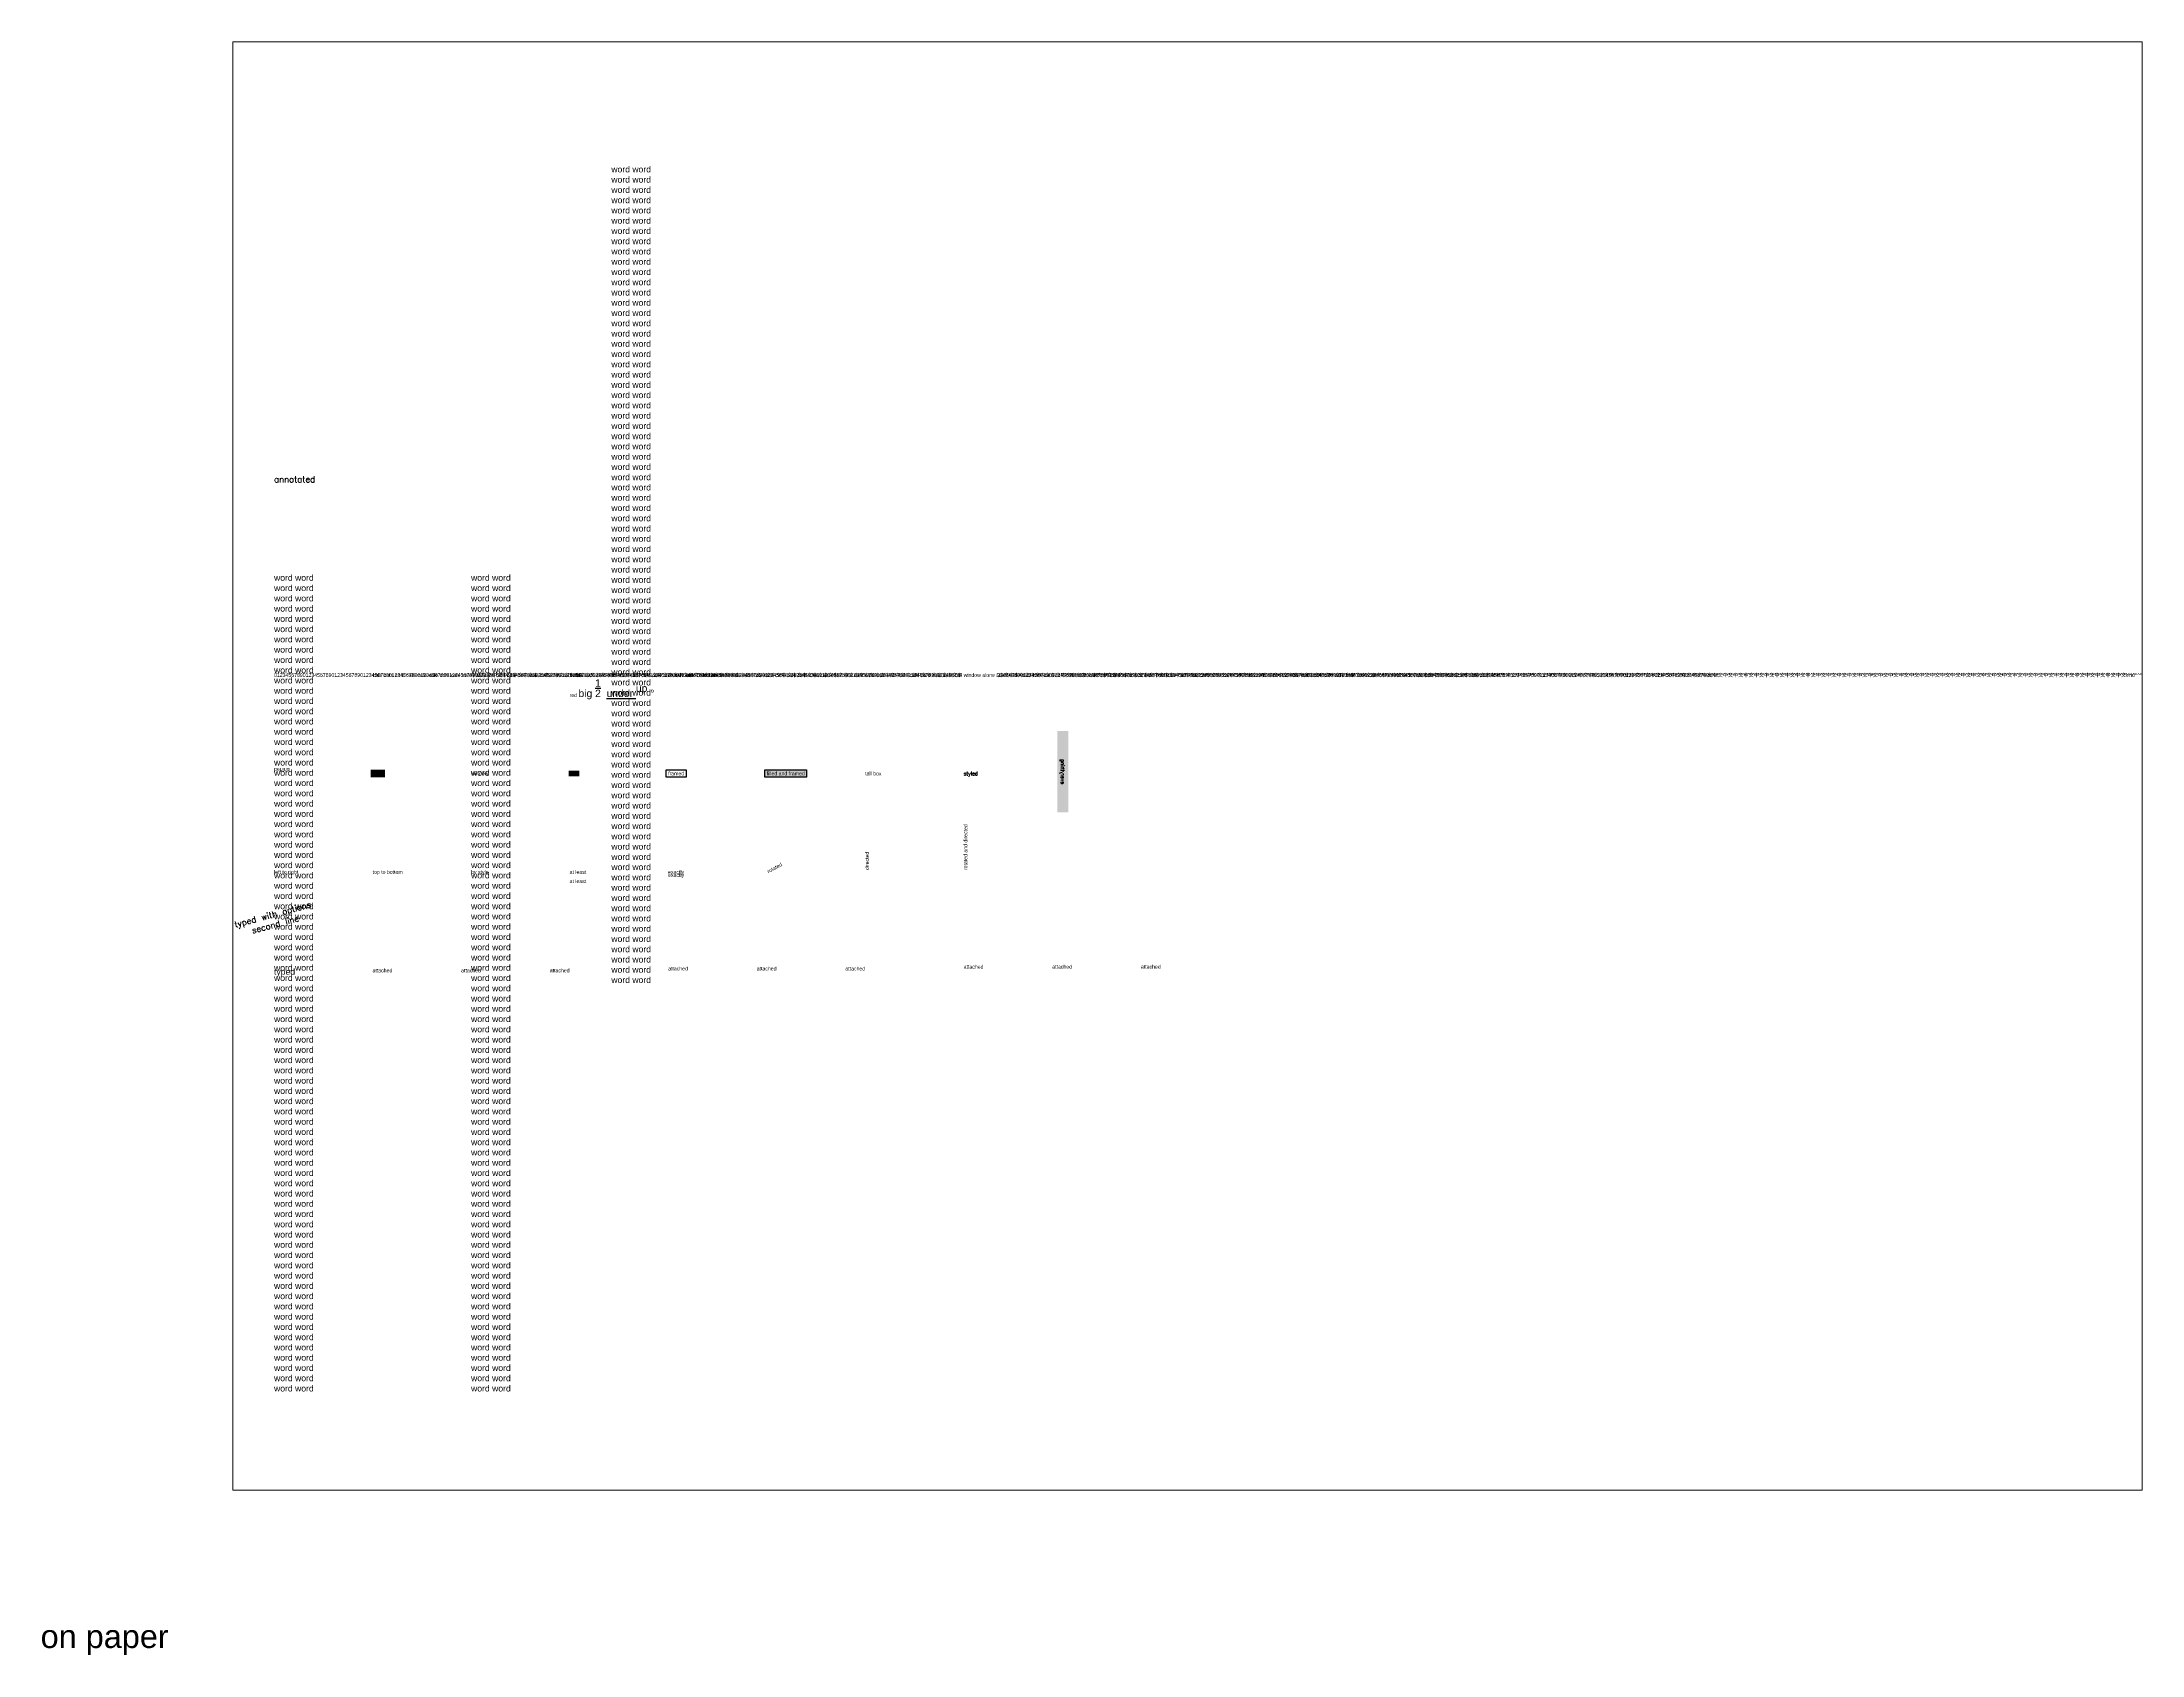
# Paper-space layout 'Layout1' of a CAD drawing. Header units: millimetres. Extents: x 5 to 231, y 2 to 176.
# The model-space entities are those that its viewports show. They can reach past a viewport. Long polylines and large blocks are cut down to what shows.
import ezdxf

# ---------------------------------------------------------------- set-up
doc = ezdxf.new("R2010")
doc.units = ezdxf.units.MM
doc.layers.add('notes', color=3, linetype='Continuous')
doc.styles.add('small', font='txt.shx', dxfattribs={"height": 2.5})
doc.styles.get("Standard").update_dxf_attribs({"font": 'Arial.ttf'})
doc.styles.add('tall', font='txt.shx')

msp = doc.modelspace()

# ---------------------------------------------------------------- texts
note = msp.add_mtext_static_columns([''] * 2, width=20, gutter_width=10, height=0, dxfattribs=dict(insert=(145, 160), char_height=2.5, attachment_point=5))
for column, words in zip([note] + note.columns.linked_columns, ['word word word word word word word word word word ', 'word word word word word word word word word word word word word word word word word word word word word word word word word word word word word word word word word word word word word word word word word word word word word word word word word word word word word word word word word word word word word word word word word word word word word word word word word word word word word word word word word word word word word word word word word word word word word word word word word word word word word word word word word word word word word word word word word word word word word word word word word word word word word word word word word word word word word word word word word word word word word word word word word word word word word word ']):
    column.text = words
at = {"insert": (0, 200), "char_height": 2.5, "attachment_point": 1, "style": 'small'}
msp.add_mtext_dynamic_manual_height_columns('annotated', width=30, gutter_width=12.5, heights=[0], dxfattribs=at)
note = msp.add_mtext_static_columns([''] * 2, width=20, gutter_width=10, height=0, dxfattribs=dict(insert=(0, 160), char_height=2.5, attachment_point=1))
for column, words in zip([note] + note.columns.linked_columns, ['word word word word word word word word word word ', 'word word word word word word word word word word word word word word word word word word word word word word word word word word word word word word word word word word word word word word word word word word word word word word word word word word word word word word word word word word word word word word word word word word word word word word word word word word word word word word word word word word word word word word word word word word word word word word word word word word word word word word word word word word word word word word word word word word word word word word word word word word word word word word word word word word word word word word word word word word word word word word word word word word word word word word ']):
    column.text = words
at = {"char_height": 1.5, "attachment_point": 1}
for s, insert in [('01234567890123456789012345678901234567890123456789012345678901234567890123456789012345678901234567890123456789012345678901234567890123456789012345678901234567890123456789012345678901234567890123456789012345678901234567890123456789012345678901234567890123456789012345678901234567890123456789012345678901234567890123456789012345678901234567890123456789012345678901234567890123456789012345678901234567890123456789012345678901234567890123456789012345678901234567890123456789012345678901234567890123456789end', (0, 120)), ('café café café café café café café café café café café café café café café café café café café café café café café café café café café café café café café café café café café café café café café café café café café café café café café café café café café café café café café café café café café café café café café café café café café café café café café café café café café café café café café café café café café café café café café café café café café café café café café café café café café café end', (40, 120)), ('中文中文中文中文中文中文中文中文中文中文中文中文中文中文中文中文中文中文中文中文中文中文中文中文中文中文中文中文中文中文中文中文中文中文中文中文中文中文中文中文中文中文中文中文中文中文中文中文中文中文中文中文中文中文中文中文中文中文中文中文中文中文中文中文中文中文中文中文中文中文中文中文中文中文中文中文中文中文中文中文中文中文中文中文中文中文中文中文中文中文中文中文中文中文中文中文中文中文中文中文中文中文中文中文中文中文中文中文中文中文中文中文中文中文中文中文中文中文中文中文中文中文中文中文中文中文中文中文中文中文中文中文中文中文中文中文中文中文中文中文中文中文中文中文中文中文中文中文中文中文中文中文中文中文中文中文中文中文中文中文end', (80, 120)), ('{\\fArial|b1|i0|c0|p34;bold}\\P\\C1;red \\H2x;big \\S1/2; \\L under\\l \\A1;up\\A0; %%d', (120, 120)), ('caret ^  and ^ J and back\\\\slash', (160, 120)), ('^ ^ ^ ^ ^ ^ ^ ^ ^ ^ ^ ^ ^ ^ ^ ^ ^ ^ ^ ^ ^ ^ ^ ^ ^ ^ ^ ^ ^ ^ ^ ^ ^ ^ ^ ^ ^ ^ ^ ^ ^ ^ ^ ^ ^ ^ ^ ^ ^ ^ ^ ^ ^ ^ ^ ^ ^ ^ ^ ^ ^ ^ ^ ^ ^ ^ ^ ^ ^ ^ ^ ^ ^ ^ ^ ^ ^ ^ ^ ^ ^ ^ ^ ^ ^ ^ ^ ^ ^ ^ ^ ^ ^ ^ ^ ^ ^ ^ ^ ^ ^ ^ ^ ^ ^ ^ ^ ^ ^ ^ ^ ^ ^ ^ ^ ^ ^ ^ ^ ^ ^ ^ ^ ^ ^ ^ ^ ^ ^ ^ ^ ^ ^ ^ ^ ^ ^ ^ ^ ^ ^ ^ ^ ^ ^ ^ ^ ^ ^ ^ ^ ^ ^ ^ ^ ^ ^ ^ ^ ^ ^ ^ ^ ^ ^ ^ ^ ^ ^ ^ ^ ^ ^ ^ ^ ^ ^ ^ ^ ^ ^ ^ ^ ^ ^ ^ ^ ^ ^ ^ ^ ^ ^ ^ ^ ^ ^ ^ ^ ^ ^ ^ ^ ^ ^ ^ ^ ^ ^ ^ ^ ^ ^ ^ ^ ^ ^ ^ ^ ^ ^ ^ ^ ^ ^ ^ ^ ^ ^ ^ ^ ^ ^ ^ ^ ^ ^ ^ ^ ^ ^ ^ ^ ^ ^ ^ ^ ^ ^ ^ ^ ^ ^ ^ ^ ^ ^ ^ ^ ^ ^ ^ ^ ^ ^ ^ ^ ^ ^ ^ ^ ^ ^ ^ ^ ^ ^ ^ ^ ^ ^ ^ ^ ^ ^ ^ ^ ^ ^ ^ ^ ^ ^ ^ ^ ^ ^ ^ ^ ^ ^ ^ ^ ^ ^ ^ ^ ^ ^ ^ ^ ^ ^ ^ ^ ^ ^ ^ ^ ^ ^ ^ ^ ^ ^ ^ ^ ^ ^ ^ ^ ^ ^ ^ ^ ^ ^ ^ ^ ^ ^ ^ ^ ^ ^ ^ ^ ^ ^ ^ ^ ^ ^ ^ ^ ^ ^ ^ ^ ^ ^ ^ ^ ^ ^ ^ ^ ^ ^ ^ ^ ^ ^ ^ ^ ^ ^ ^ ^ ^ ^ ^ ^ ^ ^ ^ ^ ^ ^ ^ ^ ^ ^ ^ ^ ^ ^ ^ ^ ^ ^ ^ ^ ^ ^ ^ ^ ^ ^ ^ ^ ^ ^ ^ ^ ^ ^ ^ ^ ^ ^ ^ ^ ^ ^ ^ ^ ^ ^ ^ ^ ^ ^ ^ ^ ^ ^ ^ ^ ^ ^ ^ ^ ^ ^ ^ ^ ^ ^ ^ ^ ^ ^ ^ ^ ^ ^ ^ ^ ^ ^ ^ ^ ^ ^ ^ ^ ^ ^ ^ ^ ^ ^ ^ ^ ^ ^ ^ ^ ^ end', (320, 120)), ('tall box', (240, 80)), ('left to right', (0, 40)), ('top to bottom', (40, 40)), ('by style', (80, 40))]:
    msp.add_mtext(s, dxfattribs=dict(at, insert=insert))
at = {"extrusion": (0, 0, -1), "insert": (320, 80), "char_height": 1.5, "width": 30, "attachment_point": 5, "text_direction": (0, 1, 0), "line_spacing_factor": 2, "style": 'tall', "bg_fill": 1, "box_fill_scale": 2, "bg_fill_color": 5, "bg_fill_true_color": 255, "bg_fill_transparency": 33554559}
msp.add_mtext('everything', dxfattribs=at)
at = {"extrusion": (0, 0, -1), "insert": (0, 80), "char_height": 1.5, "attachment_point": 1, "text_direction": (1, 0, 0)}
msp.add_mtext('behind', dxfattribs=at)
at = {"char_height": 1.5, "attachment_point": 1, "box_fill_scale": 1.5, "bg_fill_transparency": 0}
for s, insert, bg_fill, bg_fill_color in [('filled', (40, 80), 1, 1), ('window', (80, 80), 3, 256), ('filled and framed', (200, 80), 17, 3)]:
    msp.add_mtext(s, dxfattribs=dict(at, insert=insert, bg_fill=bg_fill, bg_fill_color=bg_fill_color))
at = {"insert": (120, 80), "char_height": 1.5, "attachment_point": 1, "bg_fill": 1, "box_fill_scale": 1.25, "bg_fill_color": 1, "bg_fill_true_color": 16711680, "bg_fill_transparency": 128}
msp.add_mtext('true', dxfattribs=at)
at = {"insert": (160, 80), "char_height": 1.5, "attachment_point": 1, "bg_fill": 16}
msp.add_mtext('framed', dxfattribs=at)
at = {"char_height": 1.5, "attachment_point": 1}
for s, insert, rotation in [('rotated and directed', (280, 40), 90), ('rotated', (200, 40), 28.64789), ('directed', (240, 40), 90)]:
    msp.add_mtext(s, dxfattribs=dict(at, insert=insert, rotation=rotation))
at = {"char_height": 1.5, "width": 30, "attachment_point": 1}
for s, insert, line_spacing_factor in [('at least\\Pat least', (120, 40), 1.5), ('exactly\\Pexactly', (160, 40), 0.5)]:
    msp.add_mtext(s, dxfattribs=dict(at, insert=insert, line_spacing_factor=line_spacing_factor))
at = {"insert": (0, 20), "char_height": 2.5, "width": 40, "attachment_point": 5, "rotation": 15, "style": 'tall'}
msp.add_mtext('typed with options\\Psecond line', dxfattribs=at)
at = {"insert": (0, 0), "char_height": 2.5, "attachment_point": 1}
msp.add_mtext_dynamic_manual_height_columns('typed', width=30, gutter_width=12.5, heights=[0], dxfattribs=at)
at = {"char_height": 1.5, "width": 30}
for insert, attachment_point in [((40, 0), 1), ((80, 0), 2), ((120, 0), 3), ((160, 0), 4), ((200, 0), 5), ((240, 0), 6), ((280, 0), 7), ((320, 0), 8), ((360, 0), 9)]:
    msp.add_mtext('attached', dxfattribs=dict(at, insert=insert, attachment_point=attachment_point))
at = {"layer": 'notes', "color": 1, "linetype": 'Continuous', "insert": (280, 80), "char_height": 1.5, "attachment_point": 1, "style": 'tall'}
msp.add_mtext('styled', dxfattribs=at)

# ---------------------------------------------------------------- next in the draw order: texts
note = msp.add_mtext_dynamic_auto_height_columns('word word word word word word word word word word ', width=20, gutter_width=5, height=0, count=16, dxfattribs=dict(insert=(80, 160), char_height=2.5, attachment_point=1))
for column, words in zip(note.columns.linked_columns, ['word word word word word word word word word word ', 'word word word word word word word word word word ', 'word word word word word word word word word word ', 'word word word word word word word word word word ', 'word word word word word word word word word word ', 'word word word word word word word word word word ', 'word word word word word word word word word word ', 'word word word word word word word word word word ', 'word word word word word word word word word word ', 'word word word word word word word word word word ', 'word word word word word word word word word word ', 'word word word word word word word word word word ', 'word word word word word word word word word word ', 'word word word word word word word word word word ', 'word word word word word word word word word word ']):
    column.text = words
at = {"insert": (280, 120), "char_height": 1.5, "attachment_point": 1, "bg_fill": 2}
msp.add_mtext('window alone', dxfattribs=at)

psp = doc.layouts.get("Layout1")

# ---------------------------------------------------------------- texts
at = {"insert": (5, 5), "char_height": 2.5, "attachment_point": 1}
psp.add_mtext_dynamic_manual_height_columns('on paper', width=35, gutter_width=12.5, heights=[0], dxfattribs=at)

# ---------------------------------------------------------------- viewports
at = {"layer": '0'}
psp.add_viewport(center=(128.5, 97.5), size=(205.6, 156), view_center_point=(370.86, 82.26), view_height=588.1668, dxfattribs=at)

doc.saveas('drawing.dxf')
